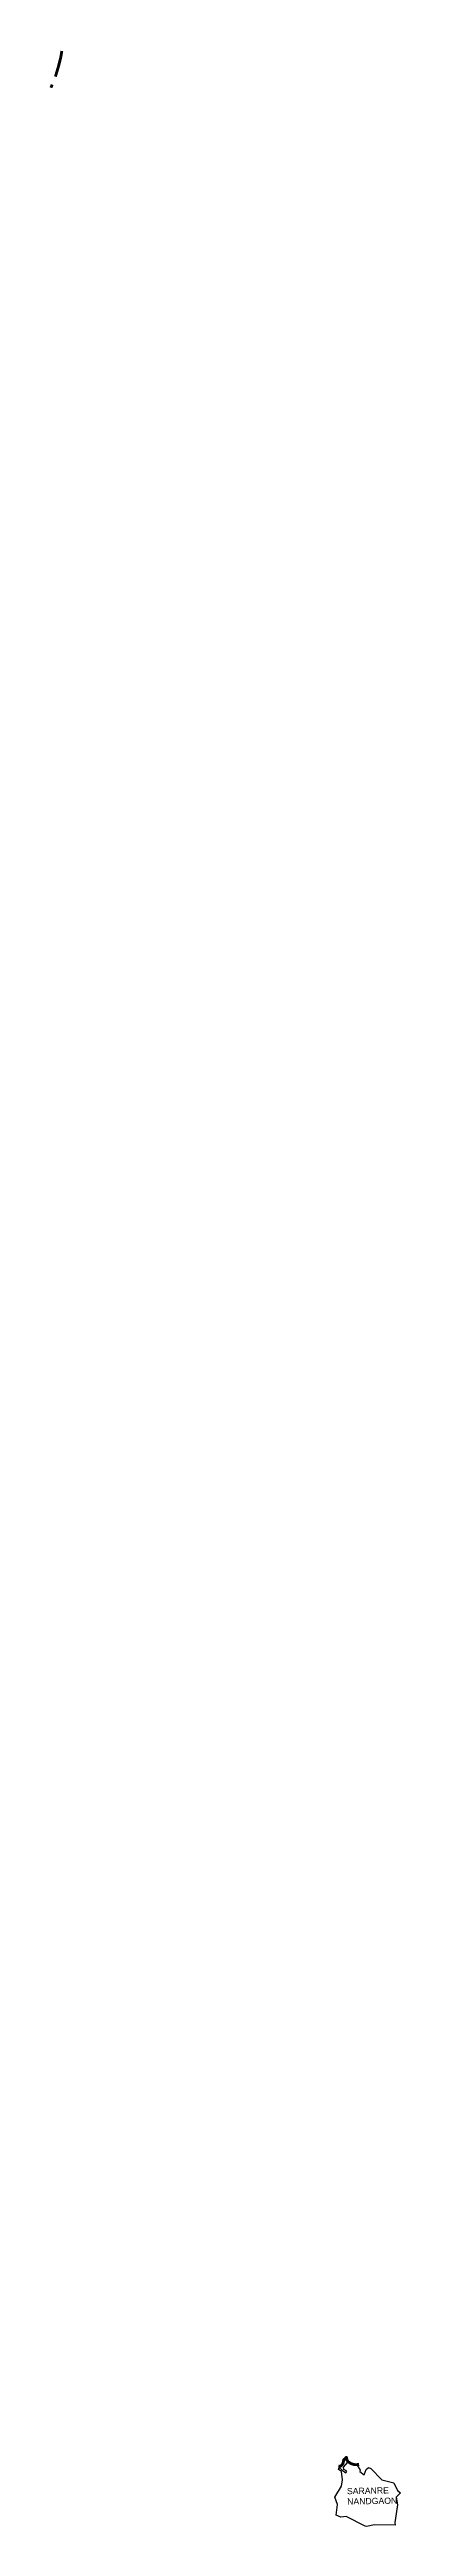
# Model space of a CAD drawing. Header units: metres. Extents: x 274747 to 280902, y 2031452 to 2074814.
import ezdxf

# ---------------------------------------------------------------- set-up
doc = ezdxf.new("R2010")
doc.units = ezdxf.units.M
doc.header["$MEASUREMENT"] = 0
for name, color, linetype in [('NATURALLY PROTECTED', 3, 'Continuous'), ('village', 3, 'Continuous'), ('VILLAGE NAME', 250, 'Continuous')]:
    doc.layers.add(name, color=color, linetype=linetype)
doc.styles.get("Standard").update_dxf_attribs({"font": 'arial.ttf'})

msp = doc.modelspace()

# ---------------------------------------------------------------- linework, layer by layer
at = {"layer": 'NATURALLY PROTECTED', "const_width": 50, "flags": 128}
for points in [[(274963, 2074789), (274961, 2074773), (274948, 2074695), (274941, 2074656), (274929, 2074614), (274924, 2074593), (274921, 2074579), (274917, 2074566), (274912, 2074548), (274909, 2074533), (274906, 2074523), (274902, 2074509), (274895, 2074483), (274884, 2074449), (274875, 2074421), (274863, 2074378), (274851, 2074342), (274850, 2074339)], [(274794, 2074200), (274788, 2074183), (274780, 2074162), (274773, 2074148), (274772, 2074145)], [(279814, 2032510), (279822, 2032509), (279834, 2032505), (279843, 2032506), (279854, 2032509), (279863, 2032516), (279880, 2032534), (279893, 2032555), (279900, 2032584), (279906, 2032617), (279916, 2032629), (279922, 2032630), (279930, 2032634), (279935, 2032641), (279939, 2032648), (279941, 2032653), (279945, 2032657), (279951, 2032661), (279954, 2032660), (279955, 2032656), (279955, 2032652), (279955, 2032646), (279957, 2032640), (279959, 2032635), (279960, 2032630), (279960, 2032624), (279961, 2032620), (279962, 2032616), (279964, 2032612), (279971, 2032605), (279979, 2032589), (279998, 2032577), (280025, 2032557), (280056, 2032545), (280080, 2032538), (280102, 2032534), (280120, 2032534), (280148, 2032536), (280176, 2032538)]]:
    msp.add_lwpolyline(points, dxfattribs=at)
at = {"layer": 'village', "color": 3, "true_color": 0x00ff00}
msp.add_polyline3d([(280902, 2032040, 0), (280828, 2031964, 0), (280849, 2031832, 0), (280800, 2031523, 0), (280806, 2031476, 0), (280443, 2031479, 0), (280308, 2031452, 0), (280282, 2031459, 0), (279949, 2031628, 0), (279855, 2031614, 0), (279774, 2031651, 0), (279796, 2031838, 0), (279753, 2031967, 0), (279865, 2032157, 0), (279882, 2032269, 0), (279866, 2032412, 0), (279813, 2032452, 0), (279824, 2032485, 0), (279876, 2032438, 0), (279946, 2032391, 0), (279962, 2032421, 0), (279906, 2032451, 0), (279905, 2032488, 0), (279979, 2032580, 0), (280026, 2032570, 0), (280144, 2032524, 0), (280195, 2032437, 0), (280187, 2032414, 0), (280262, 2032357, 0), (280299, 2032450, 0), (280339, 2032486, 0), (280383, 2032465, 0), (280577, 2032266, 0), (280782, 2032215, 0), (280851, 2032079, 0)], close=True, dxfattribs=at)

# ---------------------------------------------------------------- texts
at = {"layer": 'VILLAGE NAME', "insert": (279962, 2032125), "char_height": 108.75, "attachment_point": 1, "rotation": 1.1028}
msp.add_mtext_dynamic_manual_height_columns('{\\fArial|b0|i0|c0|p34;SARANRE NANDGAON}', width=902.07, gutter_width=544, heights=[0], dxfattribs=at)

doc.saveas('drawing.dxf')
